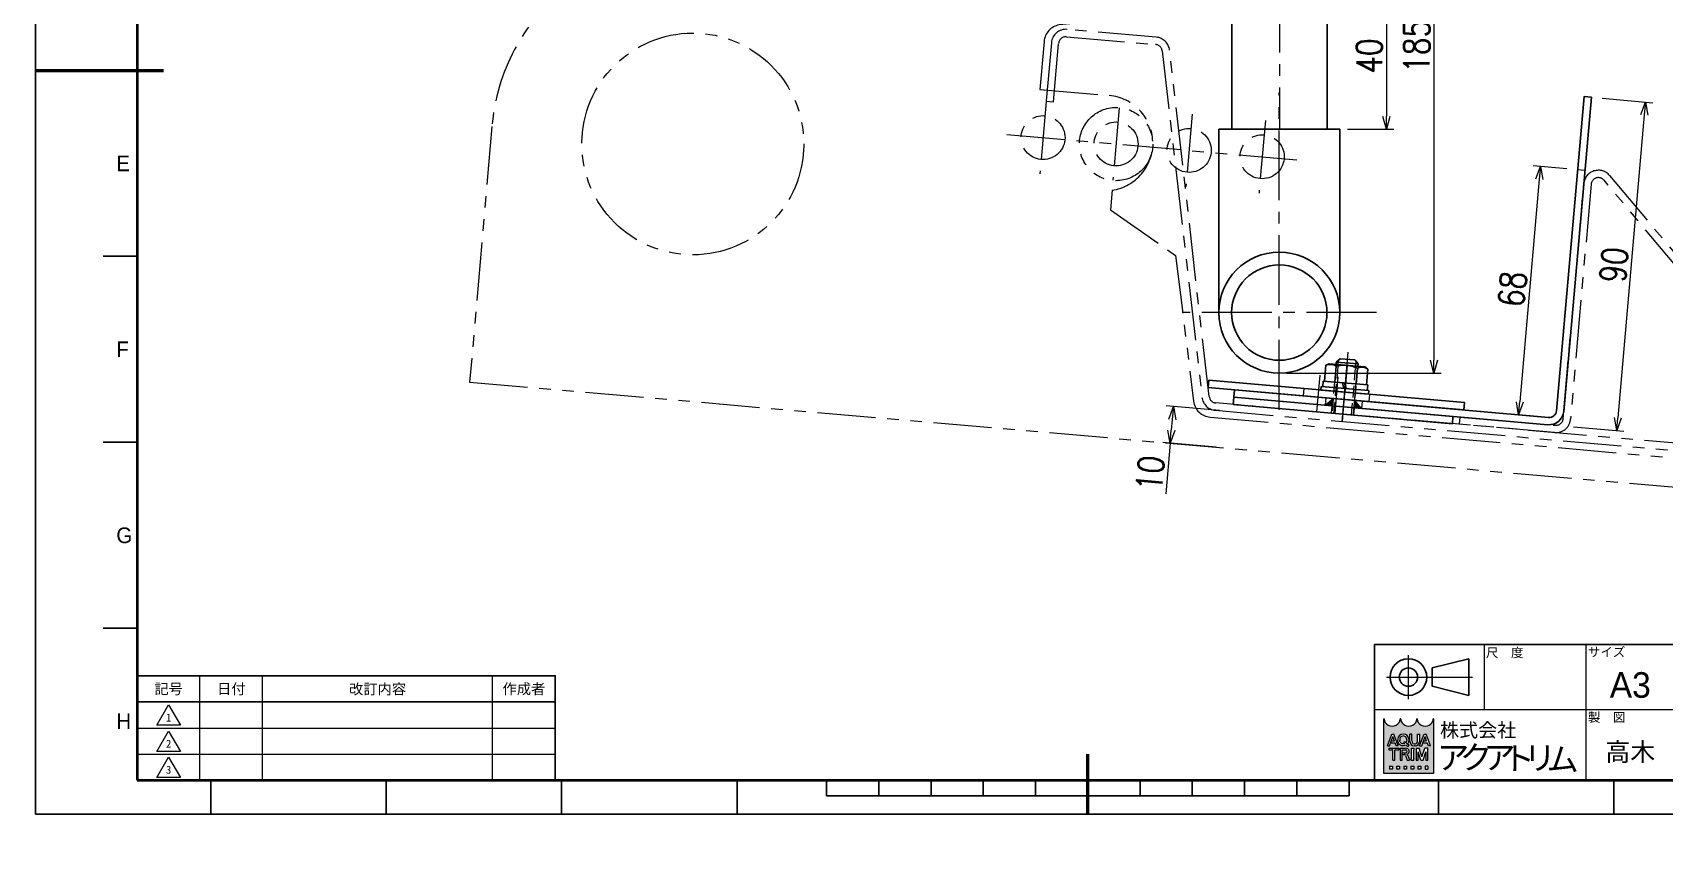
# Model space of a CAD drawing. Header units: millimetres. Extents: x 0 to 70370, y 0 to 11543.
# Drawn here: x 25537.8 to 25982.8, y 2761.2 to 2985.1 of the extents above; entities that cross this region are included whole.
import ezdxf
from ezdxf import colors
from ezdxf.entities.mleader import LeaderData, LeaderLine
from ezdxf.enums import TextEntityAlignment as Align
from ezdxf.math import Vec2, Vec3

# ---------------------------------------------------------------- set-up
doc = ezdxf.new("R2010")
doc.units = ezdxf.units.MM
for name, pattern in [('CENTER2', [28.574999999999996, 19.05, -3.174999999999999, 3.174999999999999, -3.174999999999999]), ('HIDDEN2', [4.7624999999999975, 3.174999999999999, -1.587499999999999]), ('PHANTOM2', [31.749999999999986, 15.875, -3.174999999999999, 3.174999999999999, -3.174999999999999, 3.174999999999999, -3.174999999999999])]:
    doc.linetypes.add(name, pattern=pattern)
for name, color, linetype, lineweight in [('01_外形線', 7, 'Continuous', 25), ('02_細線', 5, 'Continuous', 13), ('03_かくれ線', 6, 'HIDDEN2', 13), ('04_中心線', 1, 'CENTER2', 9), ('05_仮想線', 2, 'PHANTOM2', 13), ('07_寸法線', 3, 'Continuous', 9), ('99_図枠', 7, 'Continuous', 40)]:
    doc.layers.add(name, color=color, linetype=linetype, lineweight=lineweight)
doc.styles.add('MS_G', font='MS Gothic.ttf')
doc.styles.get("Standard").update_dxf_attribs({"font": 'arial.ttf'})
doc.styles.add('寸法用', font='simplex.shx', dxfattribs={"width": 0.8, "bigfont": '@extfont2.shx'})
doc.styles.add('表題用', font='MS PGothic.ttf')
doc.dimstyles.new('機械製図用', dxfattribs={"dimtxt": 3.5, "dimasz": 3.5, "dimexe": 2, "dimexo": 0, "dimgap": 1.199999999999999, "dimtad": 1, "dimdsep": 46, "dimtxsty": '寸法用', "dimblk": 'OPEN30', "dimcen": 0, "dimclrd": 256, "dimclre": 256, "dimclrt": 7, "dimazin": 2, "dimtm": 1e-09, "dimtfac": 0.75, "dimtmove": 0, "dimatfit": 3, "dimldrblk": 'OPEN30', "dimfxl": 1, "dimlwd": -1, "dimlwe": -1, "dimarcsym": 0})

# ---------------------------------------------------------------- blocks, each defined once
blk = doc.blocks.new('_Open30')
at = {"color": 0, "linetype": 'ByBlock', "lineweight": -2}
for p, q in [((-1, 0.26794919), (0, 0)), ((0, 0), (-1, -0.26794919)), ((0, 0), (-1, 0))]:
    blk.add_line(p, q, dxfattribs=at)
blk = doc.blocks.new('*D2799')
at = {"layer": '07_寸法線', "transparency": 16777216}
for p, q in [((25861.46628835673, 2881.946128067233), (25846.93598425457, 2883.217337426841)), ((25848.62333543401, 2879.556347670338), (25848.36280232586, 2876.578376133554)), ((25860.59567815967, 2871.994792496814), (25846.06537405751, 2873.266001856423)), ((25848.05776378141, 2873.091694116737), (25846.84632499058, 2859.244585535661))]:
    blk.add_line(p, q, dxfattribs=at)
at = {"layer": 'Defpoints', "color": 0, "transparency": 16777216}
for p in [(25861.46628835673, 2881.946128067233), (25848.05776378141, 2873.091694116737), (25860.59567815967, 2871.994792496814)]:
    blk.add_point(p, dxfattribs=at)
at = {"layer": '07_寸法線', "transparency": 16777216, "xscale": 3.5, "yscale": 3.5, "zscale": 3.5}
for p, rotation in [((25848.92837397847, 2883.043029687155), 85.00010771941405), ((25848.05776378141, 2873.091694116737), 265.0001077194141)]:
    blk.add_blockref('_Open30', p, dxfattribs=dict(at, rotation=rotation))
at = {"layer": '07_寸法線', "color": 7, "transparency": 16777216, "insert": (25842.61740926262, 2864.834422006056), "char_height": 7, "attachment_point": 5, "rotation": 85.00010771941403, "style": '寸法用'}
blk.add_mtext('10', dxfattribs=at)
blk = doc.blocks.new('*D2800')
at = {"layer": '07_寸法線', "transparency": 16777216}
for p, q in [((25879.84047700222, 3077.696742151929), (25921.99410062414, 3077.696742151929)), ((25919.99410062414, 3074.196742151929), (25919.99410062414, 2895.696742151928)), ((25879.81042832942, 2892.196742151928), (25921.99410062414, 2892.196742151928))]:
    blk.add_line(p, q, dxfattribs=at)
at = {"layer": 'Defpoints', "color": 0, "transparency": 16777216}
for p in [(25877.84047700222, 3077.696742151929), (25877.81042832942, 2892.196742151928), (25919.99410062414, 2892.196742151928)]:
    blk.add_point(p, dxfattribs=at)
at = {"layer": '07_寸法線', "transparency": 16777216, "xscale": 3.5, "yscale": 3.5, "zscale": 3.5}
for p, rotation in [((25919.99410062414, 3077.696742151929), 90), ((25919.99410062414, 2892.196742151928), 270)]:
    blk.add_blockref('_Open30', p, dxfattribs=dict(at, rotation=rotation))
at = {"layer": '07_寸法線', "color": 7, "transparency": 16777216, "insert": (25915.29410062413, 2984.946742151921), "char_height": 7, "attachment_point": 5, "rotation": 90, "style": '寸法用'}
blk.add_mtext('185.5', dxfattribs=at)
blk = doc.blocks.new('*D2805')
at = {"layer": '07_寸法線', "transparency": 16777216}
for p, q in [((25896.34047700222, 2998.696742151928), (25909.02839288494, 2998.696742151928)), ((25907.02839288494, 2995.196742151928), (25907.02839288494, 2962.196742151925)), ((25896.44385107992, 2958.696742151925), (25909.02839288494, 2958.696742151925))]:
    blk.add_line(p, q, dxfattribs=at)
at = {"layer": 'Defpoints', "color": 0, "transparency": 16777216}
for p in [(25894.34047700222, 2998.696742151928), (25894.44385107992, 2958.696742151925), (25907.02839288494, 2958.696742151925)]:
    blk.add_point(p, dxfattribs=at)
at = {"layer": '07_寸法線', "transparency": 16777216, "xscale": 3.5, "yscale": 3.5, "zscale": 3.5}
for p, rotation in [((25907.02839288494, 2998.696742151928), 90), ((25907.02839288494, 2958.696742151925), 270)]:
    blk.add_blockref('_Open30', p, dxfattribs=dict(at, rotation=rotation))
at = {"layer": '07_寸法線', "color": 7, "transparency": 16777216, "insert": (25902.32839288493, 2978.696742151919), "char_height": 7, "attachment_point": 5, "rotation": 90, "style": '寸法用'}
blk.add_mtext('40', dxfattribs=at)
blk = doc.blocks.new('*D2806')
at = {"layer": '07_寸法線', "transparency": 16777216}
for p, q in [((25956.18416492318, 2947.942054780907), (25947.02251901169, 2948.743592387728)), ((25948.70986431937, 2945.08259992493), (25943.39338079491, 2884.314721873055)), ((25950.25759312542, 2880.200813673892), (25941.09594721394, 2881.002351280712))]:
    blk.add_line(p, q, dxfattribs=at)
at = {"layer": 'Defpoints', "color": 0, "transparency": 16777216}
for p in [(25959.17274908967, 2947.680588378064), (25943.08833665826, 2880.828040345485), (25953.24617729191, 2879.939347271049)]:
    blk.add_point(p, dxfattribs=at)
at = {"layer": '07_寸法線', "transparency": 16777216, "xscale": 3.5, "yscale": 3.5, "zscale": 3.5}
for p, rotation in [((25949.01490845602, 2948.5692814525), 85.00001582420732), ((25943.08833665826, 2880.828040345485), 265.0000158242073)]:
    blk.add_blockref('_Open30', p, dxfattribs=dict(at, rotation=rotation))
at = {"layer": '07_寸法線', "color": 7, "transparency": 16777216, "insert": (25941.36950736297, 2915.108291596777), "char_height": 7, "attachment_point": 5, "rotation": 85.0000158242073, "style": '寸法用'}
blk.add_mtext('68', dxfattribs=at)
blk = doc.blocks.new('*D2807')
at = {"layer": '07_寸法線', "transparency": 16777216}
for p, q in [((25965.89686832904, 2967.16870155185), (25979.65647571869, 2965.96489478436)), ((25977.3590419142, 2962.652524347049), (25970.12632919649, 2879.982040972672)), ((25958.05406686748, 2877.524855163502), (25971.81367425713, 2876.321048396012))]:
    blk.add_line(p, q, dxfattribs=at)
at = {"layer": 'Defpoints', "color": 0, "transparency": 16777216}
for p in [(25962.90828418019, 2967.430168156362), (25955.06548271863, 2877.786321768014), (25969.82128482456, 2876.495359465687)]:
    blk.add_point(p, dxfattribs=at)
at = {"layer": '07_寸法線', "transparency": 16777216, "xscale": 3.5, "yscale": 3.5, "zscale": 3.5}
for p, rotation in [((25977.66408628613, 2966.139205854035), 85.00001195788573), ((25969.82128482456, 2876.495359465687), 265.0000119578858)]:
    blk.add_blockref('_Open30', p, dxfattribs=dict(at, rotation=rotation))
at = {"layer": '07_寸法線', "color": 7, "transparency": 16777216, "insert": (25969.06057038882, 2921.726913673602), "char_height": 7, "attachment_point": 5, "rotation": 85.00001195788575, "style": '寸法用'}
blk.add_mtext('90', dxfattribs=at)
blk = doc.blocks.new('AM_BALLOON1')
at = {"transparency": 16777216}
blk.add_circle((0, 0), 5, dxfattribs=at)
blk.add_attdef('B_NUMBER', text='', height=3, dxfattribs=at).set_placement((0, 0), align=Align.MIDDLE_CENTER)
blk = doc.blocks.new('_OPEN')
at = {"color": 0, "linetype": 'ByBlock'}
for p, q in [((-1, 0.1666666666666666), (0, 0)), ((0, 0), (-1, -0.1666666666666666)), ((0, 0), (-1, 0))]:
    blk.add_line(p, q, dxfattribs=at)

msp = doc.modelspace()

# ---------------------------------------------------------------- hatches: boundary and pattern name
at = {"layer": '03_かくれ線'}
h = msp.add_hatch(color=256, dxfattribs=at)
h.dxf.hatch_style = 1
h.paths.add_polyline_path([(25890.31161195696, 2883.437768606704), (25892.30400135314, 2883.263457121209), (25892.47831283863, 2885.255846517392)])
h = msp.add_hatch(color=256, dxfattribs=at)
h.dxf.hatch_style = 1
h.paths.add_polyline_path([(25898.45548102718, 2884.732912060905), (25898.28116954169, 2882.740522664722), (25900.27355893787, 2882.566211179228)])
at = {"layer": '99_図枠', "lineweight": 5}
h = msp.add_hatch(color=256, dxfattribs=at)
h.dxf.hatch_style = 1
edge = h.paths.add_edge_path()
edge.add_arc((25919.88168332899, 2797.841341472702), 0.06452488349973935, 90, 180)
edge.add_ellipse((25917.62331240652, 2797.841341472702), major_axis=(-2.193846038991136, 0), ratio=0.8823529411764703, start_angle=360, end_angle=540, ccw=False)
edge.add_arc((25915.36494148402, 2797.841341472702), 0.06452488349973935, 3.187317984128254, 180.000000000026)
edge.add_ellipse((25913.10657056152, 2797.841341472702), major_axis=(-2.193846038991136, 0), ratio=0.8823529411764703, start_angle=360, end_angle=540, ccw=False)
edge.add_arc((25910.84819963902, 2797.841341472702), 0.06452488349973935, 3.187317984128254, 180)
edge.add_ellipse((25908.58982871655, 2797.841341472702), major_axis=(-2.193846038991136, 0), ratio=0.8823529411764703, start_angle=360, end_angle=540, ccw=False)
edge.add_arc((25906.33145779405, 2797.841341472702), 0.06452488349973935, 3.187317984128254, 90)
edge.add_line((25906.33145779405, 2797.905866356197), (25906.33145779405, 2783.000618267756))
edge.add_line((25906.33145779405, 2783.000618267759), (25919.88168332899, 2783.000618267759))
edge.add_line((25919.88168332899, 2783.000618267759), (25919.88168332899, 2797.905866356197))
h.paths.add_polyline_path([(25908.51644722788, 2793.723736281805), (25909.05143654728, 2793.723736281805), (25910.26801420808, 2790.512978078856), (25910.26801420808, 2790.497492106817), (25909.68882513423, 2790.497492106817), (25909.38595731175, 2791.348043333675), (25908.19483144011, 2791.348043333675), (25908.36945123796, 2791.838432448274), (25909.2113375139, 2791.838432448274), (25908.78394188757, 2793.038698199001), (25907.8790586409, 2790.497492106817), (25907.29986956708, 2790.497492106817), (25907.29986956708, 2790.512978078856)], flags=16)
edge = h.paths.add_edge_path(flags=16)
edge.add_ellipse((25911.61448064145, 2792.304188844808), major_axis=(-1.484072320494004, 0), ratio=0.9565217391304348, start_angle=180, end_angle=360, ccw=False)
edge.add_line((25913.09855296196, 2792.304188844808), (25913.09855296196, 2791.91703954381))
edge.add_ellipse((25911.61448064145, 2791.917039543809), major_axis=(-1.484072320494004, 0), ratio=0.9565217391304348, start_angle=142.105255317713, end_angle=180, ccw=False)
edge.add_line((25912.78562210371, 2791.045135308455), (25912.36981448581, 2791.387765425632))
edge.add_ellipse((25911.61448064145, 2791.955004748379), major_axis=(0.9463129317209594, 0), ratio=0.9950358206786514, start_angle=-37.0427632869818, end_angle=0)
edge.add_line((25912.56079238521, 2791.954968194223), (25912.56079238521, 2792.266223640237))
edge.add_ellipse((25911.61448064145, 2792.266223640239), major_axis=(0.9463117437656775, 0), ratio=0.9947182625257323, start_angle=360, end_angle=540)
edge.add_line((25910.66816889768, 2792.266223640239), (25910.66816889768, 2791.954971563527))
edge.add_ellipse((25911.61448064145, 2791.955004748379), major_axis=(0.9463129317209594, 0), ratio=0.9950358206786514, start_angle=-180, end_angle=-65.75794872216291)
edge.add_line((25912.00302950011, 2791.096422045841), (25911.73955989958, 2791.352841055201))
edge.add_line((25911.73955989958, 2791.352841055206), (25912.02537014645, 2791.656331732624))
edge.add_line((25912.0253701465, 2791.656331732618), (25913.22041140308, 2790.67160440167))
edge.add_line((25913.22041140305, 2790.671604401676), (25912.84697207178, 2790.275063840735))
edge.add_line((25912.8469720718, 2790.275063840732), (25912.39836122276, 2790.711669617158))
edge.add_ellipse((25911.61448064145, 2791.917039543809), major_axis=(-1.484072320494004, 0), ratio=0.9565217391304348, start_angle=0, end_angle=121.88362473889401, ccw=False)
edge.add_line((25910.13040832094, 2791.917039543809), (25910.13040832094, 2792.304188844807))
h.paths.add_polyline_path([(25910.36397692902, 2789.852243271816), (25910.36397692902, 2789.400569087318), (25909.39610367651, 2789.400569087318, 0.4142135623730951), (25909.33157879302, 2789.336044203821), (25909.33157879302, 2786.625999096828), (25908.75085484151, 2786.625999096828), (25908.75085484151, 2789.336044203821, 0.4142135623730951), (25908.686329958, 2789.400569087318), (25907.71845670549, 2789.400569087318), (25907.71845670549, 2789.852243271816)], flags=16)
edge = h.paths.add_edge_path(flags=16)
edge.add_line((25910.73175828121, 2789.852243271816), (25912.21583060171, 2789.852243271816))
edge.add_ellipse((25912.21583060172, 2789.003552678612), major_axis=(-1.041567805855892, 1.424999999999999e-16), ratio=0.8148203011203053, start_angle=111.3869747349855, end_angle=270, ccw=False)
edge.add_arc((25912.37555771643, 2787.85339094648), 0.4218765122794482, 22.272952259934925, 58.5531130129101, ccw=False)
edge.add_line((25912.76595749307, 2788.013290308601), (25913.32192329108, 2786.651809050231))
edge.add_line((25913.32192329109, 2786.651809050234), (25913.32192329109, 2786.625999096833))
edge.add_line((25913.32192329109, 2786.625999096828), (25912.69603192115, 2786.625999096828))
edge.add_line((25912.69603192115, 2786.625999096828), (25912.20487268524, 2787.993148786623))
edge.add_arc((25911.96544615556, 2787.896762551409), 0.2580995339989597, 21.92829786654815, 90)
edge.add_line((25911.96544615556, 2788.154862085406), (25911.3318396978, 2788.154862085406))
edge.add_line((25911.33183969777, 2788.154862085406), (25911.33183969777, 2788.606536269906))
edge.add_line((25911.33183969777, 2788.606536269908), (25912.29326046191, 2788.606536269908))
edge.add_arc((25912.2794167603, 2789.003552678612), 0.397257695780505, 271.9970571044072, 448.0029428955928)
edge.add_line((25912.29326046194, 2789.400569087318), (25911.31248223275, 2789.400569087318))
edge.add_line((25911.31248223272, 2789.400569087318), (25911.31248223272, 2786.62599909683))
edge.add_line((25911.31248223272, 2786.625999096828), (25910.73175828122, 2786.625999096828))
edge.add_line((25910.73175828121, 2786.625999096828), (25910.73175828121, 2789.852243271816))
h.paths.add_polyline_path([(25913.39682595091, 2793.723736281805), (25913.97754990241, 2793.723736281805), (25913.97754990241, 2791.917039543809, 0.175030561155744), (25914.23373098519, 2791.177595146355, 0.2571496110314638), (25915.2699660236, 2791.177595146355, 0.1750305611562702), (25915.5261471064, 2791.917039543809), (25915.5261471064, 2793.723736281805), (25916.10687105787, 2793.723736281805), (25916.10687105787, 2791.800312501278, -0.3793912406243967), (25914.84863582964, 2790.497492106817), (25914.65506117915, 2790.497492106817, -0.3793912406243716), (25913.39682595091, 2791.800312501278)], flags=16)
h.paths.add_polyline_path([(25913.81124640068, 2789.852243271816), (25914.52102011917, 2789.852243271816), (25914.52102011917, 2789.400569087318, 0.4142135623730951), (25914.45649523567, 2789.336044203821), (25914.45649523567, 2787.142198164829, 0.4142135623730951), (25914.52102011917, 2787.07767328133), (25914.52102011917, 2786.625999096828), (25913.81124640068, 2786.625999096828), (25913.81124640068, 2787.07767328133, 0.4142135623730951), (25913.87577128418, 2787.142198164829), (25913.87577128418, 2789.336044203821, 0.4142135623730951), (25913.81124640068, 2789.400569087318)], flags=16)
h.paths.add_polyline_path([(25915.10237282942, 2789.852243271816), (25915.94504131137, 2789.852243271816), (25916.71549491691, 2787.509073072553), (25917.48594852247, 2789.852243271816), (25918.32915175107, 2789.852243271816), (25918.32915175107, 2786.625999096828), (25917.74842779958, 2786.625999096828), (25917.74842779958, 2788.884370019321), (25917.00585689265, 2786.625999096828), (25916.42513294118, 2786.625999096828), (25915.68256203424, 2788.884370019321), (25915.68309678092, 2786.625999096828), (25915.10237282942, 2786.625999096828)], flags=16)
h.paths.add_polyline_path([(25917.29075434277, 2793.723736281805), (25917.82574366215, 2793.723736281805), (25919.04232132295, 2790.512978078856), (25919.04232132295, 2790.497492106817), (25918.4631322491, 2790.497492106817), (25918.16026442664, 2791.348043333675), (25916.96913855498, 2791.348043333675), (25917.14375835285, 2791.838432448274), (25917.98564462877, 2791.838432448274), (25917.55824900248, 2793.038698199001), (25916.65336575582, 2790.497492106817), (25916.07417668197, 2790.497492106817), (25916.07417668197, 2790.512978078856)], flags=16)
h.paths.add_polyline_path([(25907.88005499804, 2784.93636477275), (25908.65435360004, 2784.93636477275), (25908.65435360004, 2784.162066170755), (25907.88005499804, 2784.162066170755)], flags=16)
h.paths.add_polyline_path([(25909.81580150305, 2784.93636477275), (25910.59010010504, 2784.93636477275), (25910.59010010504, 2784.162066170755), (25909.81580150305, 2784.162066170755)], flags=16)
h.paths.add_polyline_path([(25911.75154800802, 2784.93636477275), (25912.52584661002, 2784.93636477275), (25912.52584661002, 2784.162066170755), (25911.75154800802, 2784.162066170755)], flags=16)
h.paths.add_polyline_path([(25913.68729451303, 2784.93636477275), (25914.46159311502, 2784.93636477275), (25914.46159311502, 2784.162066170755), (25913.68729451303, 2784.162066170755)], flags=16)
h.paths.add_polyline_path([(25915.623041018, 2784.93636477275), (25916.39733962, 2784.93636477275), (25916.39733962, 2784.162066170755), (25915.623041018, 2784.162066170755)], flags=16)
h.paths.add_polyline_path([(25917.55878752301, 2784.93636477275), (25918.333086125, 2784.93636477275), (25918.333086125, 2784.162066170755), (25917.55878752301, 2784.162066170755)], flags=16)

# ---------------------------------------------------------------- linework, layer by layer
at = {"layer": '01_外形線'}
for p, q in [((25864.8404770022, 2998.696742151924), (25864.8404770022, 2958.696742151924)), ((25890.8404770022, 2998.696742151924), (25890.8404770022, 2958.696742151924)), ((25894.31042832941, 2958.696742151924), (25861.31042832941, 2958.696742151924)), ((25861.31042832941, 2958.696742151924), (25861.31042832941, 2908.696742151924)), ((25894.31042832941, 2908.696742151924), (25894.31042832941, 2958.696742151924)), ((25890.10756768585, 2889.980449111315), (25890.48631907016, 2894.309597243748)), ((25890.48631907016, 2894.309597243748), (25891.40044910695, 2894.73586285577)), ((25901.16315714824, 2893.881736576845), (25891.40044910695, 2894.73586285577)), ((25892.98333273055, 2889.72885227094), (25893.36208411487, 2894.058000403371)), ((25893.29321903332, 2894.570266944551), (25893.3498702661, 2895.21779349831)), ((25893.3498702661, 2895.21779349831), (25894.43322070695, 2896.126832453652)), ((25893.3498702661, 2895.21779349831), (25899.32703845465, 2894.694859041823)), ((25894.43322070695, 2896.126832453652), (25898.41799949932, 2895.778209482663)), ((25899.32703845465, 2894.694859041823), (25898.41799949932, 2895.778209482663)), ((25898.73486282, 2889.225658590185), (25899.11361420431, 2893.554806722617)), ((25899.27038722187, 2894.047332488064), (25899.32703845465, 2894.694859041823)), ((25901.98937924902, 2893.303209882242), (25901.16315714824, 2893.881736576845)), ((25901.61062786471, 2888.974061749808), (25901.98937924902, 2893.303209882242)), ((25889.25309862355, 2888.549475711283), (25889.16594288081, 2887.553281013192)), ((25902.20362969874, 2887.416451055564), (25889.25309862355, 2888.549475711283)), ((25889.78231011691, 2890.008905461324), (25889.65157650277, 2888.514613414185)), ((25901.93588543363, 2888.945605399802), (25889.78231011691, 2890.008905461324)), ((25895.42950575172, 2888.009110106248), (25895.01636153937, 2889.550985297547)), ((25896.02722257057, 2887.956816660599), (25895.61407835824, 2889.498691851897)), ((25901.8051518195, 2887.451313352663), (25901.93588543363, 2888.945605399802)), ((25889.16594288081, 2887.553281013192), (25902.11647395599, 2886.420256357473)), ((25902.11647395599, 2886.420256357473), (25902.20362969874, 2887.416451055564))]:
    msp.add_line(p, q, dxfattribs=at)
msp.add_lwpolyline([(25865.40674450467, 2885.616662175396), (25951.07948854055, 2878.121268299097, 0.414213562373095), (25955.41289030389, 2881.757424120473), (25962.9082841802, 2967.430168156363), (25960.91589478402, 2967.604479641859), (25953.42050090771, 2881.931735605967, -0.414213562373095), (25951.25380002604, 2880.113657695279), (25865.58105599016, 2887.609051571579)], format="xyb", close=True, dxfattribs=at)
for points in [[(25858.59943662204, 2890.227503794427), (25858.42512513655, 2888.235114398243), (25928.15875400297, 2882.134212405907), (25928.33306548846, 2884.126601802092)], [(25865.23243301916, 2883.624272779211), (25925.00411490466, 2878.394928214353), (25925.17842639016, 2880.387317610535), (25865.40674450467, 2885.616662175396)]]:
    msp.add_lwpolyline(points, close=True, dxfattribs=at)
for radius in [16.5, 13]:
    msp.add_circle((25877.81042832941, 2908.696742151924), radius, dxfattribs=at)
for centre, radius, start, end in [((25891.70631222245, 2891.69331192762), 2.886751174932065, 55.00001306870014, 114.9999869311982), ((25895.53974359606, 2885.827020459079), 8.51417827606984, 65.18086675654072, 104.819133243314), ((25900.3336073566, 2890.938521406488), 2.886751174932065, 55.00001306870014, 114.9999869311982)]:
    msp.add_arc(centre, radius, start, end, dxfattribs=at)
at = {"layer": '02_細線'}
for p, q in [((25893.89093585216, 2894.517973498901), (25893.99988053059, 2895.763216871515)), ((25898.67267040303, 2894.099625933713), (25898.78161508146, 2895.344869306324))]:
    msp.add_line(p, q, dxfattribs=at)
at = {"layer": '03_かくれ線'}
for p, q in [((25961.16516932525, 2947.506274194528), (25959.17277992907, 2947.680585680022)), ((25892.72740668649, 2881.218774279376), (25893.89093585216, 2894.517973498901)), ((25897.50914123733, 2880.800426714188), (25898.67267040303, 2894.099625933713)), ((25884.50049877242, 2887.961454482987), (25884.32618728693, 2885.969065086805)), ((25890.48592344245, 2885.430158002886), (25890.31161195696, 2883.437768606704)), ((25900.44787042336, 2884.55860057541), (25900.27355893787, 2882.566211179228)), ((25902.43200333808, 2886.392651113531), (25902.25769185259, 2884.400261717346)), ((25892.07988013273, 2881.275425512164), (25892.25419161824, 2883.267814908346)), ((25898.15666779109, 2880.7437754814), (25898.33097927659, 2882.736164877586))]:
    msp.add_line(p, q, dxfattribs=at)
for points in [[(25893.29321903332, 2894.570266944551), (25892.12968986764, 2881.271067725025), (25898.10685805618, 2880.74813326854), (25899.27038722187, 2894.047332488064)], [(25892.47831283863, 2885.255846517392), (25892.30400135314, 2883.263457121209), (25890.31161195696, 2883.437768606704), (25892.47831283863, 2885.255846517392)], [(25898.45548102718, 2884.732912060905), (25898.28116954169, 2882.740522664722), (25900.27355893787, 2882.566211179228), (25898.45548102718, 2884.732912060905)]]:
    msp.add_lwpolyline(points, dxfattribs=at)
at = {"layer": '04_中心線'}
for p, q in [((25877.8404770022, 2998.696742151924), (25877.8404770022, 2958.696742151924)), ((25877.81042832941, 2882.196742151924), (25877.81042832941, 2968.696742151924)), ((25904.31042832941, 2908.696742151924), (25851.31042832941, 2908.696742151924)), ((25895.11827396191, 2881.009600496782), (25896.59992158863, 2897.944910364342)), ((25896.2818031276, 2894.308799716307), (25895.6412084184, 2886.986768685332)), ((25888.83390053578, 2891.597610304363), (25887.9623431083, 2881.635663323448)), ((25893.81487402625, 2891.161831590625), (25892.94331659877, 2881.19988460971)), ((25895.81551990389, 2888.979158081516), (25894.94396247642, 2879.017211100598)), ((25898.79584751671, 2890.726052876887), (25897.92429008923, 2880.764105895971)), ((25894.94396247642, 2879.017211100598), (25895.46689693291, 2884.994379289148))]:
    msp.add_line(p, q, dxfattribs=at)
at = {"layer": '05_仮想線', "transparency": 33554559}
for p, q in [((25814.24251618268, 2966.317533129662), (25812.51694781223, 2946.523557363267)), ((25834.16802954607, 2964.592939136148), (25832.44246117561, 2944.798963369753)), ((25854.09138243212, 2962.843650772214), (25852.36581406166, 2943.049675005819)), ((25874.01581555682, 2961.106709593494), (25872.29024718636, 2941.312733827099)), ((25803.48274411427, 2957.283329431701), (25883.05001925478, 2950.346937525072))]:
    msp.add_line(p, q, dxfattribs=at)
for points in [[(25663.07747286859, 2959.47921393061, -0.4142135622732958), (25722.6462522041, 3009.49481678202), (25723.08048749878, 3014.475925063201), (26305.87017134023, 2963.670394278224)], [(26107.50553804815, 2990.917061817667), (25918.2285454107, 3007.476652939564), (25917.362227897, 2997.539134285267), (25817.7385118716, 2987.174843236495, 0.3369058533984695), (25813.67078477623, 2982.694731286068), (25812.52036629622, 2969.545387889511), (25831.44806556385, 2967.889428777347, -0.8898538306692039), (25832.20118236548, 2942.076453517455), (25831.73482162906, 2936.745925908219), (25849.54862462434, 2924.272566766738), (25854.42842382925, 2884.529791543013, 0.3541185725322361), (25858.9553758737, 2880.15816476958), (26052.54443470421, 2863.221316739257, 0.3241832067400442), (26057.5775144215, 2866.236374798509), (26106.64127244147, 2981.038460729811), (26107.50553804814, 2990.917061817509)], [(25814.25128846415, 2966.382492309742), (25816.24367786032, 2966.208180824242), (25817.6381697443, 2982.147295993713, -0.4142135623722525), (25819.80487062597, 2983.965373904402), (25844.07908588351, 2981.84165525338, -0.3564054578046439), (25845.89178094181, 2980.076872963775), (25856.71686761804, 2885.574032583396, 0.356405457804864), (25860.34225773461, 2882.044468004187), (26056.32750356718, 2864.897980774502), (26056.50181505269, 2866.890370170682), (25860.51656922011, 2884.036857400368, -0.3564054577988867), (25858.70387416182, 2885.801639689973), (25847.87878748558, 2980.304480070357, 0.3564054578028921), (25844.25339736902, 2983.834044649562), (25819.97918211148, 2985.957763300585, 0.4142135623722243), (25815.64578034812, 2982.321607479209), (25814.25128846415, 2966.382492309742)], [(25927.17081578633, 2880.213006125052), (25953.07459436741, 2877.96303560472, 0.4140307240157158), (25955.24004984795, 2879.781223781374), (25960.846453477, 2943.863335379508, -0.6681786379183985), (25967.89541004186, 2946.085862847258), (26030.31592689635, 2871.695987634454, 0.1990748400328934), (26031.67494984578, 2870.989064878544), (26056.67044944914, 2868.817986358832), (26056.50181505275, 2866.890370171346), (26031.42602761176, 2869.084217301728, -0.1989123673768177), (26028.71047281031, 2870.497845655345), (25966.36332115562, 2944.800287627882, 0.6681786379216815), (25962.83884287321, 2943.689023894012), (25957.23096821454, 2879.590723238423, -0.4142135623809817), (25952.89756645108, 2875.954567417059), (25926.99650430087, 2878.220616729193), (25927.17081578636, 2880.213006125376)]]:
    msp.add_lwpolyline(points, format="xyb", dxfattribs=at)
msp.add_lwpolyline([(25663.07744373447, 2959.478879721522), (25656.99817874411, 2889.743697994232), (26354.35335305776, 2828.950755435719)], dxfattribs=at)
for centre, radius in [((25717.86966396699, 2954.702625684356), 30.25000000427315), ((25833.30362500278, 2954.677430475145), 10), ((25813.37973199738, 2956.420545246472), 6.000000000000569), ((25833.30524536084, 2954.695951252957), 6.000000000000569), ((25853.22859824686, 2952.94666288902), 6.000000000000569), ((25873.15303137156, 2951.209721710296), 6.000000000000569)]:
    msp.add_circle(centre, radius, dxfattribs=at)
at = {"layer": '99_図枠', "lineweight": 53}
for p, q in [((25538.6047247586, 2974.782319436777), (25573.4887247586, 2974.782319436777)), ((25825.58547475857, 2771.845931936779), (25825.58547475857, 2788.23343193678))]:
    msp.add_line(p, q, dxfattribs=at)
at = {"layer": '99_図枠', "lineweight": 25}
for p, q in [((25566.3637247586, 2924.048222561778), (25557.10122475859, 2924.048222561778)), ((25566.3637247586, 2873.314125686782), (25557.10122475859, 2873.314125686782)), ((25566.3637247586, 2822.580028811779), (25557.10122475859, 2822.580028811779)), ((25566.3637247586, 2802.48343193678), (25680.3637247586, 2802.48343193678)), ((25586.43484975859, 2771.845931936779), (25586.43484975859, 2781.10843193678)), ((25634.2649747586, 2771.845931936779), (25634.2649747586, 2781.10843193678)), ((25682.09509975859, 2771.845931936779), (25682.09509975859, 2781.10843193678)), ((25729.92522475857, 2771.845931936779), (25729.92522475857, 2781.10843193678)), ((25754.33547475857, 2776.83343193678), (25754.33547475857, 2781.10843193678)), ((25754.33547475857, 2776.83343193678), (25896.83547475857, 2776.83343193678)), ((25768.58547475857, 2776.83343193678), (25768.58547475857, 2781.10843193678)), ((25782.83547475857, 2776.83343193678), (25782.83547475857, 2781.10843193678)), ((25797.08547475857, 2776.83343193678), (25797.08547475857, 2781.10843193678)), ((25811.33547475857, 2776.83343193678), (25811.33547475857, 2781.10843193678)), ((25839.83547475857, 2776.83343193678), (25839.83547475857, 2781.10843193678)), ((25854.08547475857, 2776.83343193678), (25854.08547475857, 2781.10843193678)), ((25868.33547475857, 2776.83343193678), (25868.33547475857, 2781.10843193678)), ((25882.58547475857, 2776.83343193678), (25882.58547475857, 2781.10843193678)), ((25896.83547475857, 2776.83343193678), (25896.83547475857, 2781.10843193678)), ((25921.24572475858, 2771.845931936779), (25921.24572475858, 2781.10843193678)), ((25969.07584975856, 2771.845931936779), (25969.07584975856, 2781.10843193678)), ((25969.07584975856, 2771.845931936779), (25969.07584975856, 2781.10843193678))]:
    msp.add_line(p, q, dxfattribs=at)
at = {"layer": '99_図枠', "lineweight": 13}
for p, q in [((25933.72872475926, 2800.345931936698), (25933.72872475926, 2818.15843193663)), ((25961.51622475917, 2781.10843193678), (25961.51622475917, 2818.15843193663)), ((25913.03059975935, 2803.267181936691), (25913.03059975935, 2815.237181936642)), ((25583.46372475859, 2781.10843193678), (25583.46372475859, 2809.60843193678)), ((25600.5637247586, 2781.10843193678), (25600.5637247586, 2809.60843193678)), ((25663.2637247586, 2781.10843193678), (25663.2637247586, 2809.60843193678)), ((25907.0455997594, 2809.252181936667), (25930.4868497593, 2809.252181936667)), ((25985.52531566811, 2800.345931936698), (25903.80372475939, 2800.345931936698)), ((25566.3637247586, 2795.35843193678), (25680.3637247586, 2795.35843193678)), ((25566.3637247586, 2788.23343193678), (25680.3637247586, 2788.23343193678))]:
    msp.add_line(p, q, dxfattribs=at)
at = {"layer": '99_図枠', "lineweight": 5}
for p, q in [((25906.33145779405, 2783.000618267761), (25906.33145779405, 2797.905866356201)), ((25919.88168332899, 2797.905866356201), (25919.88168332899, 2783.000618267761)), ((25907.29986956708, 2790.512978078857), (25908.51644722788, 2793.723736281807)), ((25907.29986956708, 2790.497492106819), (25907.29986956708, 2790.512978078857)), ((25907.29986956708, 2790.512978078857), (25907.29986956708, 2790.512978078857)), ((25907.29986956708, 2790.497492106819), (25907.29986956708, 2790.512978078857)), ((25907.29986956708, 2790.497492106819), (25907.8790586409, 2790.497492106819)), ((25907.8790586409, 2790.497492106819), (25908.78394188757, 2793.038698199003)), ((25908.19483144011, 2791.348043333679), (25908.36945123796, 2791.838432448276)), ((25908.19483144011, 2791.348043333679), (25909.38595731175, 2791.348043333679)), ((25908.36945123796, 2791.838432448276), (25909.2113375139, 2791.838432448276)), ((25908.51644722788, 2793.723736281807), (25909.05143654728, 2793.723736281807)), ((25909.2113375139, 2791.838432448276), (25908.78394188757, 2793.038698199003)), ((25910.26801420808, 2790.512978078857), (25909.05143654728, 2793.723736281807)), ((25909.68882513423, 2790.497492106819), (25909.38595731175, 2791.348043333679)), ((25910.26801420808, 2790.497492106819), (25909.68882513423, 2790.497492106819)), ((25910.13040832094, 2792.304188844812), (25910.13040832094, 2791.917039543812)), ((25910.26801420808, 2790.497492106819), (25910.26801420808, 2790.512978078857)), ((25910.66816889768, 2792.266223640243), (25910.66816889768, 2791.956504199439)), ((25911.73955989958, 2791.352841055208), (25912.0253701465, 2791.65633173262)), ((25911.73955989958, 2791.352841055208), (25912.00302950011, 2791.096422045843)), ((25912.0253701465, 2791.65633173262), (25913.22041140305, 2790.671604401678)), ((25912.36981448576, 2791.387765425632), (25912.78562210371, 2791.045135308457)), ((25912.39836122273, 2790.71166961716), (25912.8469720718, 2790.275063840736)), ((25912.56079238521, 2792.266223640243), (25912.56079238521, 2791.956504199439)), ((25912.8469720718, 2790.275063840736), (25913.22041140305, 2790.671604401678)), ((25913.09855296196, 2792.304188844812), (25913.09855296196, 2791.917039543812)), ((25913.39682595091, 2791.80031250128), (25913.39682595091, 2793.723736281807)), ((25913.97754990241, 2793.723736281807), (25913.39682595091, 2793.723736281807)), ((25913.97754990241, 2791.917039543812), (25913.97754990241, 2793.723736281807)), ((25914.84863582964, 2790.497492106819), (25914.65506117915, 2790.497492106819)), ((25915.5261471064, 2791.917039543812), (25915.5261471064, 2793.723736281807)), ((25915.5261471064, 2793.723736281807), (25916.10687105787, 2793.723736281807)), ((25916.07417668197, 2790.512978078857), (25917.29075434277, 2793.723736281807)), ((25916.07417668197, 2790.497492106819), (25916.07417668197, 2790.512978078857)), ((25916.07417668197, 2790.512978078857), (25916.07417668197, 2790.512978078857)), ((25916.07417668197, 2790.497492106819), (25916.07417668197, 2790.512978078857)), ((25916.07417668197, 2790.497492106819), (25916.65336575582, 2790.497492106819)), ((25916.10687105787, 2791.80031250128), (25916.10687105787, 2793.723736281807)), ((25916.65336575582, 2790.497492106819), (25917.55824900248, 2793.038698199003)), ((25916.96913855498, 2791.348043333679), (25917.14375835285, 2791.838432448276)), ((25916.96913855498, 2791.348043333679), (25918.16026442664, 2791.348043333679)), ((25917.14375835285, 2791.838432448276), (25917.98564462877, 2791.838432448276)), ((25917.29075434277, 2793.723736281807), (25917.82574366215, 2793.723736281807)), ((25917.98564462877, 2791.838432448276), (25917.55824900248, 2793.038698199003)), ((25919.04232132295, 2790.512978078857), (25917.82574366215, 2793.723736281807)), ((25918.4631322491, 2790.497492106819), (25918.16026442664, 2791.348043333679)), ((25919.04232132295, 2790.497492106819), (25918.4631322491, 2790.497492106819)), ((25919.04232132295, 2790.497492106819), (25919.04232132295, 2790.512978078857)), ((25907.71845670549, 2789.852243271818), (25910.36397692902, 2789.852243271818)), ((25907.71845670549, 2789.852243271818), (25907.71845670549, 2789.40056908732)), ((25907.71845670549, 2789.40056908732), (25908.686329958, 2789.40056908732)), ((25908.75085484151, 2786.625999096832), (25908.75085484151, 2789.336044203823)), ((25908.75085484151, 2786.625999096832), (25909.33157879302, 2786.625999096832)), ((25909.33157879302, 2786.625999096832), (25909.33157879302, 2789.336044203823)), ((25909.39610367651, 2789.40056908732), (25910.36397692902, 2789.40056908732)), ((25910.36397692902, 2789.852243271818), (25910.36397692902, 2789.40056908732)), ((25910.73175828121, 2789.852243271818), (25910.73175828121, 2786.625999096832)), ((25910.73175828121, 2789.852243271818), (25912.21583060172, 2789.852243271818)), ((25910.73175828121, 2786.625999096832), (25911.31248223272, 2786.625999096832)), ((25911.31248223272, 2786.625999096832), (25911.31248223272, 2789.40056908732)), ((25911.31248223272, 2789.40056908732), (25912.29326046194, 2789.40056908732)), ((25911.33183969777, 2788.154862085408), (25911.33183969777, 2788.60653626991)), ((25911.33183969777, 2788.60653626991), (25912.29326046194, 2788.60653626991)), ((25911.33183969777, 2788.154862085408), (25911.96544615556, 2788.154862085408)), ((25912.20487268524, 2787.993148786625), (25912.69603192115, 2786.625999096832)), ((25912.69603192115, 2786.625999096832), (25913.32192329109, 2786.625999096832)), ((25912.76595749307, 2788.013290308603), (25913.32192329109, 2786.651809050236)), ((25913.32192329109, 2786.651809050236), (25913.32192329109, 2786.625999096832)), ((25913.81124640068, 2789.852243271818), (25914.52102011917, 2789.852243271818)), ((25913.81124640068, 2789.852243271818), (25913.81124640068, 2789.40056908732)), ((25913.81124640068, 2786.625999096832), (25913.81124640068, 2787.077673281332)), ((25913.81124640068, 2786.625999096832), (25914.52102011917, 2786.625999096832)), ((25913.87577128418, 2787.142198164831), (25913.87577128418, 2789.336044203823)), ((25914.45649523567, 2787.142198164831), (25914.45649523567, 2789.336044203823)), ((25914.52102011917, 2789.852243271818), (25914.52102011917, 2789.40056908732)), ((25914.52102011917, 2786.625999096832), (25914.52102011917, 2787.077673281332)), ((25915.10237282942, 2789.852243271818), (25915.10237282942, 2786.625999096832)), ((25915.10237282942, 2789.852243271818), (25915.94504131137, 2789.852243271818)), ((25915.10237282942, 2786.625999096832), (25915.68309678092, 2786.625999096832)), ((25915.68309678092, 2786.625999096832), (25915.68256203424, 2788.884370019323)), ((25916.42513294118, 2786.625999096832), (25915.68256203424, 2788.884370019323)), ((25916.71549491691, 2787.509073072557), (25915.94504131137, 2789.852243271818)), ((25916.42513294118, 2786.625999096832), (25917.00585689265, 2786.625999096832)), ((25916.71549491691, 2787.509073072557), (25917.48594852247, 2789.852243271818)), ((25917.00585689265, 2786.625999096832), (25917.74842779958, 2788.884370019323)), ((25918.32915175107, 2789.852243271818), (25917.48594852247, 2789.852243271818)), ((25917.74842779958, 2788.884370019323), (25917.74842779958, 2786.625999096832)), ((25917.74842779958, 2786.625999096832), (25918.32915175107, 2786.625999096832)), ((25918.32915175107, 2786.625999096832), (25918.32915175107, 2789.852243271818)), ((25919.88168332899, 2783.000618267761), (25906.33145779405, 2783.000618267761)), ((25907.88005499804, 2784.936364772751), (25908.65435360004, 2784.936364772751)), ((25907.88005499804, 2784.936364772751), (25907.88005499804, 2784.162066170757)), ((25908.65435360004, 2784.162066170757), (25907.88005499804, 2784.162066170757)), ((25908.65435360004, 2784.936364772751), (25908.65435360004, 2784.162066170757)), ((25909.81580150305, 2784.936364772751), (25910.59010010504, 2784.936364772751)), ((25909.81580150305, 2784.936364772751), (25909.81580150305, 2784.162066170757)), ((25910.59010010504, 2784.162066170757), (25909.81580150305, 2784.162066170757)), ((25910.59010010504, 2784.936364772751), (25910.59010010504, 2784.162066170757)), ((25911.75154800802, 2784.936364772751), (25912.52584661002, 2784.936364772751)), ((25911.75154800802, 2784.936364772751), (25911.75154800802, 2784.162066170757)), ((25912.52584661002, 2784.162066170757), (25911.75154800802, 2784.162066170757)), ((25912.52584661002, 2784.936364772751), (25912.52584661002, 2784.162066170757)), ((25913.68729451303, 2784.936364772751), (25914.46159311502, 2784.936364772751)), ((25913.68729451303, 2784.936364772751), (25913.68729451303, 2784.162066170757)), ((25914.46159311502, 2784.162066170757), (25913.68729451303, 2784.162066170757)), ((25914.46159311502, 2784.936364772751), (25914.46159311502, 2784.162066170757)), ((25915.623041018, 2784.936364772751), (25916.39733962, 2784.936364772751)), ((25915.623041018, 2784.936364772751), (25915.623041018, 2784.162066170757)), ((25916.39733962, 2784.162066170757), (25915.623041018, 2784.162066170757)), ((25916.39733962, 2784.936364772751), (25916.39733962, 2784.162066170757)), ((25918.333086125, 2784.936364772751), (25917.55878752301, 2784.936364772751)), ((25917.55878752301, 2784.936364772751), (25917.55878752301, 2784.162066170757)), ((25917.55878752301, 2784.162066170757), (25918.333086125, 2784.162066170757)), ((25918.333086125, 2784.936364772751), (25918.333086125, 2784.162066170757))]:
    msp.add_line(p, q, dxfattribs=at)
at = {"layer": '99_図枠'}
msp.add_lwpolyline([(25566.3637247586, 2781.10843193678), (26103.30372475859, 2781.10843193678), (26103.30372475859, 3168.456206936775), (25566.3637247586, 3168.456206936775)], close=True, dxfattribs=at)
at = {"layer": '99_図枠', "lineweight": 25}
for points in [[(25903.80372475939, 2781.10843193678), (26103.30372475859, 2781.10843193678), (26103.30372475859, 2818.15843193663), (25903.80372475939, 2818.15843193663)], [(25566.3637247586, 2781.10843193678), (25680.3637247586, 2781.10843193678), (25680.3637247586, 2809.60843193678), (25566.3637247586, 2809.60843193678)]]:
    msp.add_lwpolyline(points, close=True, dxfattribs=at)
msp.add_lwpolyline([(25919.51434975932, 2811.745931936655), (25929.48934975929, 2814.239681936646), (25929.48934975929, 2804.264681936687), (25919.51434975932, 2806.758431936676), (25919.51434975932, 2811.745931936655)], dxfattribs=at)
at = {"layer": '99_図枠', "lineweight": 13}
for points in [[(25571.7074747586, 2796.115179749815), (25574.91372475859, 2801.668567651584), (25578.11997475859, 2796.115179749815), (25571.7074747586, 2796.115179749815)], [(25571.7074747586, 2788.990179749815), (25574.91372475859, 2794.543567651584), (25578.11997475859, 2788.990179749815), (25571.7074747586, 2788.990179749815)], [(25571.7074747586, 2781.865179749815), (25574.91372475859, 2787.418567651584), (25578.11997475859, 2781.865179749815), (25571.7074747586, 2781.865179749815)]]:
    msp.add_lwpolyline(points, dxfattribs=at)
at = {"layer": '99_図枠', "lineweight": 25}
for radius in [4.987499999979848, 2.493749999989924]:
    msp.add_circle((25913.03059975935, 2809.252181936667), radius, dxfattribs=at)
at = {"layer": '99_図枠', "lineweight": 5}
for centre, radius, start, end in [((25906.33145779405, 2797.841341472704), 0.06452488349973935, 0, 90), ((25910.84819963902, 2797.841341472704), 0.06452488349973935, 0, 180), ((25910.84819963902, 2797.841341472704), 0.06452488349973935, 0, 90), ((25915.36494148402, 2797.841341472704), 0.06452488349973935, 0, 180), ((25919.88168332899, 2797.841341472704), 0.06452488349973935, 90, 180), ((25914.76086789012, 2791.858676022548), 1.365289973788435, 182.4500309922608, 265.5552572882107), ((25915.12944879752, 2791.90201654024), 1.151996855588809, 179.2527938813867, 218.9645718463888), ((25914.7518485044, 2792.118402558752), 1.074041130925032, 241.1577278085566, 298.8422721914433), ((25914.7428291187, 2791.858676022548), 1.365289973788435, 274.4447427117893, 357.549969007739), ((25914.37424821121, 2791.90201654024), 1.151996855588679, 321.0354281536112, 0.7472061186133026), ((25908.686329958, 2789.336044203823), 0.06452488349973935, 0, 90), ((25909.39610367651, 2789.336044203823), 0.06452488349973935, 90, 180), ((25911.96544615556, 2787.896762551411), 0.2580995339989573, 21.92829786667806, 90), ((25912.2794167603, 2789.003552678614), 0.397257695780505, 271.9970571041455, 88.00294289585447), ((25912.37555771643, 2787.853390946484), 0.4218765122794553, 22.27295225983095, 58.55311301261874), ((25913.81124640068, 2789.336044203823), 0.06452488349973935, 0, 90), ((25913.81124640068, 2787.142198164831), 0.06452488349973935, 270, 0), ((25914.52102011917, 2789.336044203823), 0.06452488349973935, 90, 180), ((25914.52102011917, 2787.142198164831), 0.06452488349973935, 180, 270)]:
    msp.add_arc(centre, radius, start, end, dxfattribs=at)
for centre, major_axis, ratio, start_param, end_param in [((25908.58982871655, 2797.841341472704), (-2.193846038991135, 0), 0.8823529411764707, 6.283185307179585, 9.424777960769381), ((25913.10657056152, 2797.841341472704), (-2.193846038991135, 0), 0.8823529411764707, 6.283185307179585, 9.424777960769381), ((25917.62331240652, 2797.841341472704), (-2.193846038991135, 0), 0.8823529411764707, 6.283185307179585, 9.424777960769381), ((25911.61448064145, 2792.304188844812), (-1.484072320494004, 0), 0.9565217391304348, 3.141592653589793, 6.283185307179585), ((25911.61448064145, 2792.266223640243), (0.9463117437656775, 0), 0.9947182625257323, 6.283185307179585, 9.424777960769381), ((25912.21583060172, 2789.003552678614), (-1.041567805855892, 1.425e-16), 0.8148203011203053, 1.944069452961234, 4.712388980384689)]:
    msp.add_ellipse(centre, major_axis=major_axis, ratio=ratio, start_param=start_param, end_param=end_param, dxfattribs=at)
at = {"layer": '99_図枠', "lineweight": 5, "extrusion": (0, 0, -1)}
for centre, major_axis, ratio, start_param, end_param in [((25911.61448064145, 2791.917039543812), (-1.484072320494004, 0), 0.9565217391304348, 4.155914751220672, 6.283185307179585), ((25911.61448064145, 2791.955004748383), (0.9463129317209594, 0), 0.995035820678651, 7.430878021738926, 9.424777960769381), ((25911.61448064145, 2791.955004748383), (0.9463129317209594, 0), 0.995035820678651, 6.283185307179585, 6.929703490574294), ((25911.61448064145, 2791.917039543812), (-1.484072320494004, 0), 0.9565217391304348, 3.141592653589793, 3.802980717498314)]:
    msp.add_ellipse(centre, major_axis=major_axis, ratio=ratio, start_param=start_param, end_param=end_param, dxfattribs=at)
at = {"layer": 'Defpoints'}
msp.add_lwpolyline([(25538.6047247586, 2771.845931936779), (26112.56622475859, 2771.845931936779), (26112.56622475859, 3177.718706936776), (25538.6047247586, 3177.718706936776)], close=True, dxfattribs=at)

# ---------------------------------------------------------------- texts
at = {"style": '表題用'}
msp.add_attdef('高木', text='', height=4.9875, dxfattribs=at).set_placement((25973.52077021364, 2788.945931936749), align=Align.MIDDLE)
at = {"layer": '99_図枠', "lineweight": 13, "style": '表題用'}
for s, p in [('E', (25560.66372475859, 2949.415270999278)), ('F', (25560.66372475859, 2898.681174124275)), ('G', (25560.66372475859, 2847.947077249279)), ('H', (25560.66372475859, 2797.212980374277))]:
    msp.add_text(s, height=4.274999999999999, dxfattribs=at).set_placement(p, align=Align.MIDDLE_LEFT)
at = {"layer": '99_図枠', "style": '表題用'}
for s, p in [('尺\u3000度', (25934.18064129885, 2815.927435609561)), ('サイズ', (25961.96814129876, 2816.115301971004)), ('製\u3000図', (25961.96815665059, 2798.302801971073))]:
    msp.add_text(s, height=2.49375, dxfattribs=at).set_placement(p, align=Align.MIDDLE_LEFT)
for s, p in [('作成者', (25671.8137247586, 2806.04593193678)), ('記号', (25574.91372475859, 2806.04593193678)), ('日付', (25592.0137247586, 2806.04593193678))]:
    msp.add_text(s, height=2.85, dxfattribs=at).set_placement(p, align=Align.MIDDLE_CENTER)
for s, height, p in [('A3', 6.982499999999999, (25973.52077021364, 2807.114681936677)), ('改訂内容', 2.85, (25631.91372475859, 2806.04593193678))]:
    msp.add_text(s, height=height, dxfattribs=at).set_placement(p, align=Align.MIDDLE)
at = {"layer": '99_図枠', "lineweight": 13, "style": 'MS_G'}
for s, p in [('1', (25574.91372475859, 2798.20843193678)), ('2', (25574.91372475859, 2791.08343193678)), ('3', (25574.91372475859, 2783.95843193678))]:
    msp.add_text(s, height=2.1375, dxfattribs=at).set_placement(p, align=Align.MIDDLE)
at = {"layer": '99_図枠', "lineweight": 5, "style": 'MS_G'}
for s, height, p in [('株式会社', 3.809024999984609, (25932.03269243626, 2794.786072199853)), ('ア', 6.433019999974005, (25925.23638454372, 2787.368317003467)), ('ク', 6.433019999974005, (25931.43661642584, 2787.368317003467)), ('ア', 6.433019999974005, (25937.81109864519, 2787.368317003467)), ('ト', 6.433019999974005, (25943.11987465984, 2787.097567003464)), ('リ', 6.433019999974005, (25948.87437860822, 2787.232942003466)), ('ム', 6.433019999974005, (25955.07418134462, 2786.826817003464))]:
    msp.add_text(s, height=height, dxfattribs=at).set_placement(p, align=Align.MIDDLE_CENTER)

# ---------------------------------------------------------------- dimensions: what is measured, and where the dimension line sits
at = {"layer": '07_寸法線'}
for base, p1, p2, picture, middle in [((25919.99410062414, 2892.196742151928), (25877.8404770022, 3077.696742151928), (25877.81042832941, 2892.196742151928), '*D2800', (25915.29410062413, 2984.946742151921)), ((25907.02839288494, 2958.696742151925), (25894.3404770022, 2998.696742151928), (25894.44385107991, 2958.696742151924), '*D2805', (25902.32839288493, 2978.696742151919))]:
    dim = msp.add_linear_dim(base=base, p1=p1, p2=p2, angle=90, dimstyle='機械製図用', override={"dimtxt": 7, "dimexo": 2}, dxfattribs=at)
    dim.commit()
    dim.dimension.update_dxf_attribs({"geometry": picture, "text_midpoint": middle})
for p1, p2, distance, override, picture, middle in [((25962.9082841802, 2967.430168156363), (25955.06548271864, 2877.786321768015), 14.812166602326883, {"dimtxt": 7, "dimexo": 3, "dimdec": 1}, '*D2807', (25969.06057038882, 2921.726913673602)), ((25959.17274908966, 2947.680588378063), (25953.24617729191, 2879.939347271049), -10.196641688279048, {"dimtxt": 7, "dimexo": 3, "dimdec": 1}, '*D2806', (25941.36950736297, 2915.108291596777)), ((25861.46628835674, 2881.946128067233), (25860.59567815968, 2871.994792496815), -12.585805104188701, {"dimtxt": 7, "dimdec": 1}, '*D2799', (25842.61740926262, 2864.834422006056))]:
    dim = msp.add_aligned_dim(p1=p1, p2=p2, distance=distance, dimstyle='機械製図用', override=override, dxfattribs=at)
    dim.commit()
    dim.dimension.update_dxf_attribs({"geometry": picture, "text_midpoint": middle})

# ---------------------------------------------------------------- leaders
ml = msp.add_multileader_block('Standard', dxfattribs=at)
ml.set_content('AM_BALLOON1', color=256, scale=9.374431818181815)
ml.set_attribute('B_NUMBER', '1', width=0)
ml.set_leader_properties(color=256, linetype='ByLayer', lineweight=-1)
ml.set_arrow_properties(name='OPEN')
ml.build(insert=Vec2(0, 0))
ml.multileader.update_dxf_attribs({"leader_type": 0, "has_dogleg": 0, "text_right_attachment_type": 6, "dogleg_length": 0, "arrow_head_size": 4.6875, "scale": 2.5, "block_connection_type": 1})
ctx = ml.context
ctx.base_point, ctx.scale, ctx.char_height, ctx.arrow_head_size, ctx.landing_gap_size, ctx.plane_origin = Vec3(33418.77148337808, 3166.994767548861), 2.5, 9.375, 4.6875, 4.6875, Vec3(33418.77148337808, 3166.994767548861)
ctx.right_attachment, ctx.attachment_type = 6, 1
notes = []
notes.append((ctx, [(0, (0, 0, 0), (0, 0), (1, 0), 1, [])]))
ctx.block.insert = Vec3(33418.77148337808, 3166.994767548861)
ml = msp.add_multileader_block('Standard', dxfattribs=at)
ml.set_content('AM_BALLOON1', color=256, scale=7.499545454545451)
ml.set_attribute('B_NUMBER', '1A', width=0)
ml.set_leader_properties(color=256, linetype='ByLayer', lineweight=-1)
ml.set_arrow_properties(name='OPEN')
ml.build(insert=Vec2(0, 0))
ml.multileader.update_dxf_attribs({"leader_type": 0, "has_dogleg": 0, "text_right_attachment_type": 6, "dogleg_length": 0, "arrow_head_size": 3.75, "scale": 2.5, "block_connection_type": 1})
ctx = ml.context
ctx.base_point, ctx.scale, ctx.char_height, ctx.arrow_head_size, ctx.landing_gap_size, ctx.plane_origin = Vec3(35324.79509369504, 3132.321985824334), 2.5, 7.5, 3.75, 3.75, Vec3(35324.79509369504, 3132.321985824334)
ctx.right_attachment, ctx.attachment_type = 6, 1
notes.append((ctx, [(0, (0, 0, 0), (0, 0), (1, 0), 1, [])]))
ctx.block.insert = Vec3(35324.79509369504, 3132.321985824334)
for ctx, leaders in notes:
    for number, flags, end, landing, length, lines in leaders:
        leader = LeaderData()
        leader.index, (leader.has_last_leader_line, leader.has_dogleg_vector, leader.attachment_direction) = number, flags
        leader.last_leader_point, leader.dogleg_vector, leader.dogleg_length = Vec3(end), Vec3(landing), length
        for number, points, colour, breaks in lines:
            line = LeaderLine()
            line.index, line.vertices, line.color, line.breaks = number, Vec3.list(points), colors.encode_raw_color(colour), breaks
            leader.lines.append(line)
        ctx.leaders.append(leader)

doc.saveas('drawing.dxf')
